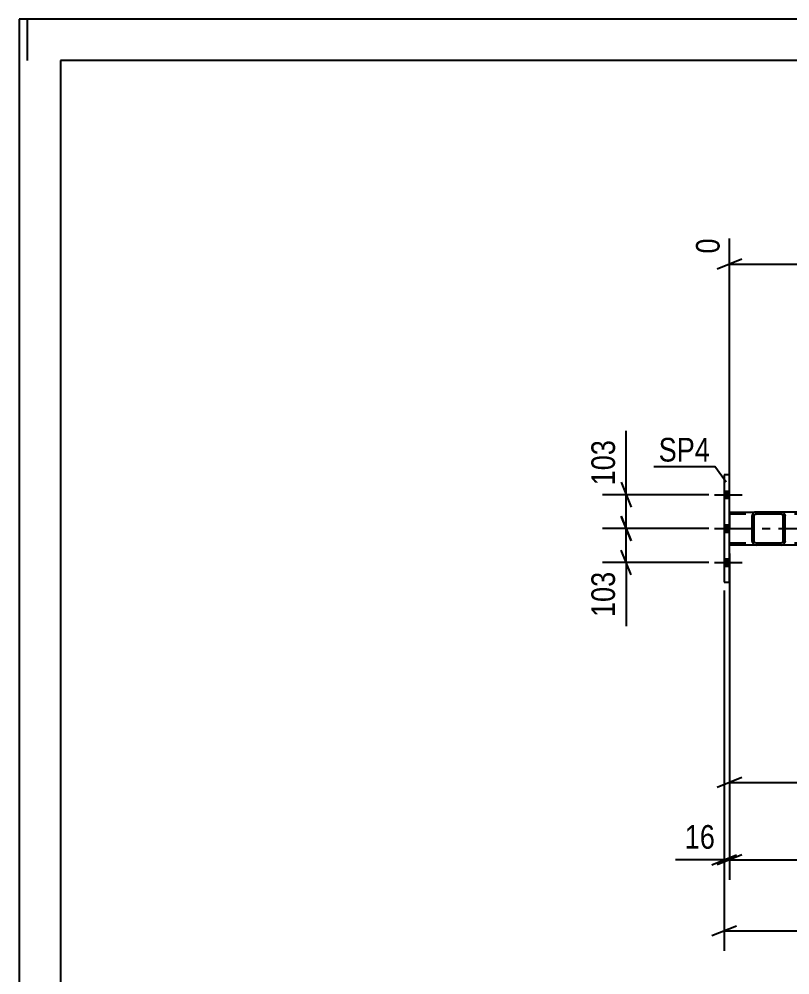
# Model space of a CAD drawing. Header units: millimetres. Extents: x 0 to 841, y 0 to 594.
# Drawn here: x 0 to 93.4, y 478.3 to 594 of the extents above; entities that cross this region are included whole.
import ezdxf

# ---------------------------------------------------------------- set-up
doc = ezdxf.new("R2010")
doc.units = ezdxf.units.MM
doc.linetypes.add('DXK_LINE_DOT2', pattern=[3.9198, 1.9599, -1.9599])
doc.linetypes.add('DXK_LINE_DOT3', pattern=[5.9187, 2.979, -0.9799, 0.9799, -0.9799])
doc.styles.add('Arial Narrow', font='ARIALN.TTF', dxfattribs={"height": 0.2})

# ---------------------------------------------------------------- blocks, each defined once
blk = doc.blocks.new('Unknown-404166541-1133 - 43006')
at = {"color": 5, "linetype": 'Continuous'}
for p, q in [((841, 594), (0, 594)), ((0, 594), (0, 0)), ((1, 589), (1, 594)), ((836, 589), (5, 589)), ((5, 589), (5, 5))]:
    blk.add_line(p, q, dxfattribs=at)
blk = doc.blocks.new('Part-404166541-43512 - 6217')
at = {"color": 2, "linetype": 'Continuous'}
for p, q in [((88.82, 534.05), (88.79, 533.86)), ((88.79, 530.82), (88.79, 533.86)), ((89.03, 533.86), (89.04, 533.96)), ((89.03, 530.82), (89.03, 533.86)), ((89.04, 533.96), (89.1, 534.03)), ((89.27, 534.34), (89.08, 534.31)), ((89.1, 534.03), (89.17, 534.09)), ((89.17, 534.09), (89.27, 534.1)), ((92.31, 534.34), (89.27, 534.34)), ((92.31, 534.1), (89.27, 534.1)), ((92.49, 534.31), (92.31, 534.34)), ((92.31, 534.1), (92.4, 534.09)), ((92.4, 534.09), (92.47, 534.03)), ((92.47, 534.03), (92.53, 533.96)), ((92.53, 533.96), (92.55, 533.86)), ((92.55, 530.82), (92.55, 533.86)), ((92.79, 533.86), (92.75, 534.05)), ((92.79, 530.82), (92.79, 533.86)), ((88.79, 530.82), (88.82, 530.64)), ((89.04, 530.73), (89.03, 530.82)), ((89.1, 530.65), (89.04, 530.73)), ((89.08, 530.38), (89.27, 530.34)), ((89.17, 530.6), (89.1, 530.65)), ((89.27, 530.58), (89.17, 530.6)), ((92.31, 530.58), (89.27, 530.58)), ((92.31, 530.34), (89.27, 530.34)), ((92.4, 530.6), (92.31, 530.58)), ((92.31, 530.34), (92.49, 530.38)), ((92.47, 530.65), (92.4, 530.6)), ((92.53, 530.73), (92.47, 530.65)), ((92.55, 530.82), (92.53, 530.73)), ((92.75, 530.64), (92.79, 530.82))]:
    blk.add_line(p, q, dxfattribs=at)
at = {"color": 7, "linetype": 'DXK_LINE_DOT2'}
for p, q in [((88.79, 533.86), (88.82, 534.05)), ((88.79, 530.82), (88.79, 533.86)), ((89.03, 530.82), (89.03, 533.86)), ((89.08, 534.31), (89.27, 534.34)), ((92.31, 534.34), (92.49, 534.31)), ((92.55, 533.86), (92.55, 530.82)), ((92.75, 534.05), (92.79, 533.86)), ((92.79, 530.82), (92.79, 533.86)), ((88.82, 530.64), (88.79, 530.82)), ((89.27, 530.34), (89.08, 530.38)), ((92.49, 530.38), (92.31, 530.34)), ((92.79, 530.82), (92.75, 530.64))]:
    blk.add_line(p, q, dxfattribs=at)
at = {"color": 2, "linetype": 'Continuous'}
for centre, start, end in [((89.27, 533.86), 112.5, 157.5), ((92.31, 533.86), 22.5, 67.5), ((89.27, 530.82), 202.5, 247.5), ((92.31, 530.82), 292.5, 337.5)]:
    blk.add_arc(centre, 0.48, start, end, dxfattribs=at)
at = {"color": 7, "linetype": 'DXK_LINE_DOT2'}
for centre, start, end in [((89.27, 533.86), 112.5, 157.5), ((92.31, 533.86), 22.5, 67.5), ((89.27, 530.82), 202.5, 247.5), ((92.31, 530.82), 292.5, 337.5)]:
    blk.add_arc(centre, 0.48, start, end, dxfattribs=at)
blk = doc.blocks.new('Bolt-404166541-6361 - 6217')
at = {"linetype": 'Continuous'}
for points in [[(86.05, 536), (86.05, 536.88), (85.41, 536.88), (85.41, 536)], [(86.05, 536), (86.05, 536.88), (85.41, 536.88), (85.41, 536)], [(86.05, 536), (86.05, 536.88), (85.41, 536.88), (85.41, 536)], [(86.05, 531.9), (86.05, 532.78), (85.41, 532.78), (85.41, 531.9)], [(86.05, 531.9), (86.05, 532.78), (85.41, 532.78), (85.41, 531.9)], [(86.05, 527.8), (86.05, 528.68), (85.41, 528.68), (85.41, 527.8)], [(86.05, 527.8), (86.05, 528.68), (85.41, 528.68), (85.41, 527.8)], [(86.05, 527.8), (86.05, 528.68), (85.41, 528.68), (85.41, 527.8)]]:
    blk.add_hatch(color=1, dxfattribs=at).paths.add_polyline_path(points)
at = {"color": 1, "linetype": 'Continuous'}
for p, q in [((85.41, 536.88), (86.05, 536.88)), ((85.41, 536.88), (86.05, 536.88)), ((85.41, 536.88), (86.05, 536.88)), ((84.25, 536.44), (87.57, 536.44)), ((84.25, 536.44), (87.57, 536.44)), ((84.25, 536.44), (87.57, 536.44)), ((85.41, 536), (86.05, 536)), ((85.41, 536), (86.05, 536)), ((85.41, 536), (86.05, 536)), ((84.25, 532.34), (87.57, 532.34)), ((84.25, 532.34), (87.57, 532.34)), ((85.41, 532.78), (86.05, 532.78)), ((85.41, 532.78), (86.05, 532.78)), ((85.41, 531.9), (86.05, 531.9)), ((85.41, 531.9), (86.05, 531.9)), ((85.41, 528.68), (86.05, 528.68)), ((85.41, 528.68), (86.05, 528.68)), ((85.41, 528.68), (86.05, 528.68)), ((84.25, 528.24), (87.57, 528.24)), ((84.25, 528.24), (87.57, 528.24)), ((84.25, 528.24), (87.57, 528.24)), ((85.41, 527.8), (86.05, 527.8)), ((85.41, 527.8), (86.05, 527.8)), ((85.41, 527.8), (86.05, 527.8))]:
    blk.add_line(p, q, dxfattribs=at)
blk = doc.blocks.new('Part-404166541-6246 - 6217')
at = {"color": 2, "linetype": 'Continuous'}
for p, q in [((86.05, 538.84), (85.41, 538.84)), ((85.41, 538.84), (85.41, 525.84)), ((86.05, 525.84), (86.05, 538.84)), ((85.41, 525.84), (86.05, 525.84))]:
    blk.add_line(p, q, dxfattribs=at)
at = {"color": 7, "linetype": 'DXK_LINE_DOT2'}
for p, q in [((85.41, 538.84), (85.41, 525.84)), ((86.05, 525.84), (86.05, 538.84))]:
    blk.add_line(p, q, dxfattribs=at)
blk = doc.blocks.new('Part-404166541-6336 - 6217')
at = {"color": 2, "linetype": 'Continuous'}
for p, q in [((86.05, 534.34), (89.27, 534.34)), ((97.47, 534.34), (92.31, 534.34)), ((89.27, 530.34), (86.05, 530.34)), ((97.47, 530.34), (92.31, 530.34))]:
    blk.add_line(p, q, dxfattribs=at)
at = {"color": 7, "linetype": 'DXK_LINE_DOT2'}
for p, q in [((86.05, 534.34), (86.05, 534.34)), ((86.05, 534.34), (86.05, 530.34)), ((86.05, 530.34), (86.05, 534.34)), ((785.76, 534.1), (86.05, 534.1)), ((92.31, 534.34), (89.27, 534.34)), ((785.76, 530.58), (86.05, 530.58)), ((86.05, 530.34), (86.05, 530.34)), ((92.31, 530.34), (89.27, 530.34))]:
    blk.add_line(p, q, dxfattribs=at)
at = {"color": 7, "linetype": 'DXK_LINE_DOT3'}
blk.add_line((86.05, 532.34), (785.76, 532.34), dxfattribs=at)
blk = doc.blocks.new('StraightDimension-404166541-6474 - 6217')
at = {"color": 7, "linetype": 'Continuous'}
for p, q in [((85.41, 524.84), (85.41, 489.84)), ((86.05, 524.84), (86.05, 489.84)), ((83.91, 491.64), (86.91, 492.84)), ((87.55, 492.84), (84.55, 491.64)), ((85.41, 492.24), (79.5, 492.24)), ((85.41, 492.24), (79.5, 492.24)), ((85.41, 492.24), (86.05, 492.24))]:
    blk.add_line(p, q, dxfattribs=at)
at = {"color": 0}
blk.add_wipeout([(84.89, 492.99), (84.89, 497.19), (80.03, 497.19), (80.03, 492.99)], dxfattribs=at)
at = {"color": 3, "style": 'Arial Narrow'}
blk.add_text('16', height=2.863, dxfattribs=at).set_placement((80.63, 493.59))
blk = doc.blocks.new('StraightDimension-404166541-46021 - 6217')
at = {"color": 7, "linetype": 'Continuous'}
for p, q in [((72.93, 533.84), (74.13, 530.84)), ((83.53, 532.34), (70.68, 532.34)), ((73.53, 528.24), (73.53, 532.34)), ((74.13, 526.74), (72.93, 529.74)), ((83.53, 528.24), (70.68, 528.24)), ((73.53, 528.24), (73.53, 520.51)), ((73.53, 528.24), (73.53, 520.51))]:
    blk.add_line(p, q, dxfattribs=at)
at = {"color": 0}
blk.add_wipeout([(72.78, 527.72), (68.58, 527.72), (68.58, 521.03), (72.78, 521.03)], dxfattribs=at)
at = {"color": 3, "style": 'Arial Narrow'}
blk.add_text('103', height=2.863, rotation=90.0002, dxfattribs=at).set_placement((72.18, 521.63))
blk = doc.blocks.new('StraightDimension-404166541-6484 - 6217')
at = {"color": 7, "linetype": 'Continuous'}
for p, q in [((86.05, 524.84), (86.05, 489.84)), ((87.55, 492.84), (84.55, 491.64)), ((86.05, 492.24), (785.76, 492.24))]:
    blk.add_line(p, q, dxfattribs=at)
blk = doc.blocks.new('StraightDimension-404166541-6620 - 6217')
at = {"color": 7, "linetype": 'Continuous'}
for p, q in [((85.41, 524.84), (85.41, 481.23)), ((86.91, 484.23), (83.91, 483.03)), ((85.41, 483.63), (786.4, 483.63))]:
    blk.add_line(p, q, dxfattribs=at)
blk = doc.blocks.new('StraightDimension-404166541-46020 - 6217')
at = {"color": 7, "linetype": 'Continuous'}
for p, q in [((73.53, 536.44), (73.53, 544.18)), ((73.53, 536.44), (73.53, 544.18)), ((72.93, 537.94), (74.13, 534.94)), ((83.53, 536.44), (70.68, 536.44)), ((73.53, 532.34), (73.53, 536.44)), ((74.13, 530.84), (72.93, 533.84)), ((83.53, 532.34), (70.68, 532.34))]:
    blk.add_line(p, q, dxfattribs=at)
at = {"color": 0}
blk.add_wipeout([(72.78, 543.65), (68.58, 543.65), (68.58, 536.97), (72.78, 536.97)], dxfattribs=at)
at = {"color": 3, "style": 'Arial Narrow'}
blk.add_text('103', height=2.863, rotation=90.0002, dxfattribs=at).set_placement((72.18, 537.57))
blk = doc.blocks.new('StraightDimension-404166541-46265 - 6217')
at = {"color": 7, "linetype": 'Continuous'}
for p, q in [((116.31, 546.23), (116.31, 571.12)), ((86.05, 535.34), (86.05, 567.46)), ((87.55, 564.93), (84.55, 563.73)), ((114.81, 563.73), (117.81, 564.93)), ((86.05, 564.33), (116.31, 564.33))]:
    blk.add_line(p, q, dxfattribs=at)
at = {"color": 0}
blk.add_wipeout([(104.52, 565.08), (104.52, 569.28), (97.84, 569.28), (97.84, 565.08)], dxfattribs=at)
at = {"color": 3, "style": 'Arial Narrow'}
blk.add_text('756', height=2.863, dxfattribs=at).set_placement((98.44, 565.68))
at = {"color": 0, "linetype": 'Continuous'}
for points in [[(115.71, 571.72), (111.51, 571.72), (111.51, 565.03), (115.71, 565.03)], [(85.45, 568.06), (81.25, 568.06), (81.25, 565.03), (85.45, 565.03)]]:
    blk.add_wipeout(points, dxfattribs=at)
at = {"color": 3, "linetype": 'Continuous', "style": 'Arial Narrow'}
for s, height, p in [('756', 2.863, (115.11, 565.63)), ('0', 2.86, (84.85, 565.63))]:
    blk.add_text(s, height=height, rotation=90.0002, dxfattribs=at).set_placement(p)
blk = doc.blocks.new('StraightDimension-404166541-46968 - 6217')
at = {"color": 7, "linetype": 'Continuous'}
for p, q in [((86.05, 529.34), (86.05, 499.19)), ((116.31, 518.46), (116.31, 499.19)), ((87.55, 502.19), (84.55, 500.99)), ((114.81, 500.99), (117.81, 502.19)), ((86.05, 501.59), (116.31, 501.59))]:
    blk.add_line(p, q, dxfattribs=at)
at = {"color": 0}
blk.add_wipeout([(104.52, 502.34), (104.52, 506.54), (97.84, 506.54), (97.84, 502.34)], dxfattribs=at)
at = {"color": 3, "style": 'Arial Narrow'}
blk.add_text('756', height=2.863, dxfattribs=at).set_placement((98.44, 502.94))
blk = doc.blocks.new('Mark-404166541-6242 - 6217')
at = {"color": 30, "linetype": 'Continuous'}
for p in [(76.87, 539.85), (85.63, 537.97)]:
    blk.add_line(p, (84.28, 539.85), dxfattribs=at)
at = {"color": 0}
blk.add_wipeout([(83.68, 540.45), (83.68, 543.45), (77.47, 543.45), (77.47, 540.45)], dxfattribs=at)
blk.add_wipeout([(83.68, 540.45), (83.68, 543.45), (77.47, 543.45), (77.47, 540.45)], dxfattribs=at)
at = {"color": 3, "style": 'Arial Narrow'}
blk.add_text('SP4', height=2.863, dxfattribs=at).set_placement((77.47, 540.45))

msp = doc.modelspace()

# ---------------------------------------------------------------- block references
for name in ['Unknown-404166541-1133 - 43006', 'Part-404166541-6246 - 6217', 'Bolt-404166541-6361 - 6217', 'Part-404166541-6336 - 6217', 'Part-404166541-43512 - 6217']:
    msp.add_blockref(name, (0, 0))

# ---------------------------------------------------------------- next in the draw order: block references
msp.add_blockref('StraightDimension-404166541-6474 - 6217', (0, 0))

# ---------------------------------------------------------------- next in the draw order: block references
for name in ['StraightDimension-404166541-46021 - 6217', 'StraightDimension-404166541-6484 - 6217']:
    msp.add_blockref(name, (0, 0))

# ---------------------------------------------------------------- next in the draw order: block references
for name in ['StraightDimension-404166541-46020 - 6217', 'StraightDimension-404166541-6620 - 6217']:
    msp.add_blockref(name, (0, 0))

# ---------------------------------------------------------------- next in the draw order: block references
for name in ['StraightDimension-404166541-46265 - 6217', 'StraightDimension-404166541-46968 - 6217']:
    msp.add_blockref(name, (0, 0))

# ---------------------------------------------------------------- next in the draw order: block references
msp.add_blockref('Mark-404166541-6242 - 6217', (0, 0))

doc.saveas('drawing.dxf')
